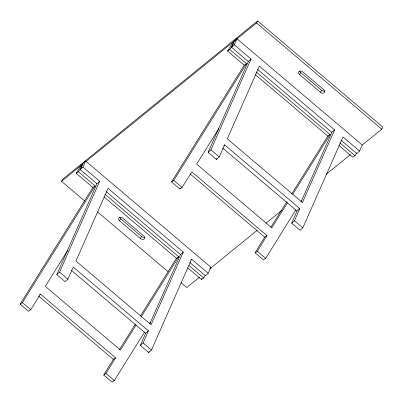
<?xml version="1.0" encoding="UTF-8"?>
<svg xmlns="http://www.w3.org/2000/svg" width="403" height="403" viewBox="0 0 403 403"><rect width="100%" height="100%" fill="white"/><g stroke="black" fill="none" stroke-linecap="round" stroke-linejoin="round"><path stroke-width="0.6" d="M208.225 273.294L191.606 259.205L151.463 350.056L148.687 352.529L140.34 345.452L145.609 333.266L148.385 330.798L73.245 267.078L67.895 279.188L65.12 281.662L56.773 274.584L96.911 183.728L99.692 181.254L82.993 167.094L85.668 161.039L210.9 267.239L208.225 273.294L205.449 275.768L189.783 262.479M140.34 345.452L143.115 342.978L148.385 330.798M341.145 140.254L356.811 153.543L359.592 151.07L342.973 136.98L302.829 227.836L300.054 230.304L291.707 223.227L296.976 211.046L299.751 208.573L224.612 144.853L223.69 145.674M291.707 223.227L294.482 220.753L299.751 208.573M96.911 183.728L80.217 169.567L82.892 163.512L85.668 161.039M56.773 274.584L59.548 272.111L99.692 181.254M224.612 144.853L219.262 156.963L216.487 159.437L208.134 152.359L248.278 61.503L231.584 47.342L234.259 41.287L237.035 38.814L362.267 145.015L359.592 151.07M231.584 47.342L234.36 44.869L237.035 38.814M208.134 152.359L210.91 149.886L251.054 59.029L234.36 44.869M216.487 159.437L216.97 158.339M148.687 352.529L149.196 351.381M149.81 323.78L180.484 254.595L183.259 252.122L108.039 188.337L75.925 261.018L151.065 324.737L183.259 252.122M301.172 201.555L331.85 132.37L334.626 129.897L259.406 66.112L227.287 138.793L302.426 202.513L334.626 129.897M85.048 201.268L61.538 181.33L62.626 179.275L257.618 20.921L382.85 127.121L381.767 129.177L362.216 145.055M119.57 220.829A2.796 2.015 27.8 0 1 119.107 217.741A2.796 2.015 27.8 0 1 122.819 218.194L143.69 235.891A2.796 2.015 27.8 0 1 144.153 238.979A2.796 2.015 27.8 0 1 140.44 238.531L119.57 220.829L120.653 218.774A2.796 2.015 27.8 0 1 119.656 217.136M140.44 238.531L141.524 236.475A2.796 2.015 27.8 0 0 144.748 237.206M85.975 161.487L256.535 22.976L257.618 20.921M299.615 74.615A2.796 2.015 27.8 0 1 299.152 71.527A2.796 2.015 27.8 0 1 302.865 71.981L323.735 89.678A2.796 2.015 27.8 0 1 324.198 92.766A2.796 2.015 27.8 0 1 320.486 92.317L299.615 74.615L300.698 72.56A2.796 2.015 27.8 0 1 299.696 70.923M320.486 92.317L321.569 90.262A2.796 2.015 27.8 0 0 324.793 90.992M144.546 332.072L114.321 380.563L112.069 382.079L103.717 375.002L113.334 359.37L115.59 357.854L40.451 294.135L39.549 294.744M103.717 375.002L105.974 373.485L115.59 357.854M295.913 209.847L265.688 258.338L263.431 259.854L255.084 252.777L264.7 237.145L266.957 235.629L191.818 171.91L182.121 187.471L179.864 188.987L171.517 181.909L244.253 65.21L246.51 63.694L229.811 49.534L227.554 51.05L244.253 65.21M255.084 252.777L257.341 251.26L266.957 235.629M76.187 173.275L78.444 171.759L95.143 185.919L92.886 187.435L76.187 173.275L81.038 165.497L82.842 164.283M78.444 171.759L82.323 165.537M40.451 294.135L30.754 309.695L28.497 311.212L20.15 304.129L92.886 187.435M20.15 304.129L22.407 302.613L95.143 185.919M67.911 250.082L45.302 286.357L120.442 350.076L136.093 325.02M227.554 51.05L232.405 43.272L233.76 42.36M229.811 49.534L233.69 43.312M171.517 181.909L173.774 180.388L246.51 63.694M179.864 188.987L180.509 187.949M218.945 128.391L196.669 164.132L271.808 227.851L287.455 202.795M149.861 323.549L150.526 322.481M187.652 267.799L201.419 279.475L202.069 278.438M201.419 279.475L203.676 277.959L205.293 275.365M300.895 201.858L301.56 200.79M339.019 145.574L352.786 157.251L355.043 155.734L356.66 153.14M119.515 349.461L135.166 324.405M140.496 315.876L176.454 258.303L178.71 256.787L104.931 194.221M141.085 317.025L178.71 256.787M270.881 227.237L286.865 201.646M291.525 194.186L327.82 136.078L330.077 134.562L256.293 71.996M292.785 194.266L330.077 134.562M80.217 169.567L82.993 167.094M248.278 61.503L251.054 59.029M190.679 260.026L191.606 259.205M209.973 268.06L210.9 267.239M61.538 181.33L83.043 163.87M199.475 277.214L186.77 287.53L181.012 282.649M209.741 268.877L257.144 230.38M265.94 223.237L282.07 210.139M326.052 174.423L350.489 154.576M256.535 22.976L381.767 129.177M300.698 72.56L321.569 90.262M257.588 69.397L331.85 132.37M339.85 142.853L355.043 155.734M255.477 74.731L327.82 136.078M222.794 148.138L296.976 211.046M210.91 149.886L219.262 156.963M294.482 220.753L302.829 227.836M190.04 173.834L264.7 237.145M173.774 180.388L182.121 187.471M257.341 251.26L265.688 258.338M106.221 191.621L180.484 254.595M188.962 265.476L203.676 277.959M104.11 196.956L176.454 258.303M120.653 218.774L141.524 236.475M97.526 211.847L168.056 271.662M71.427 270.363L145.609 333.266M59.548 272.111L67.895 279.188M143.115 342.978L151.463 350.056M38.678 296.059L113.334 359.37M22.407 302.613L30.754 309.695M105.974 373.485L114.321 380.563"/></g></svg>
